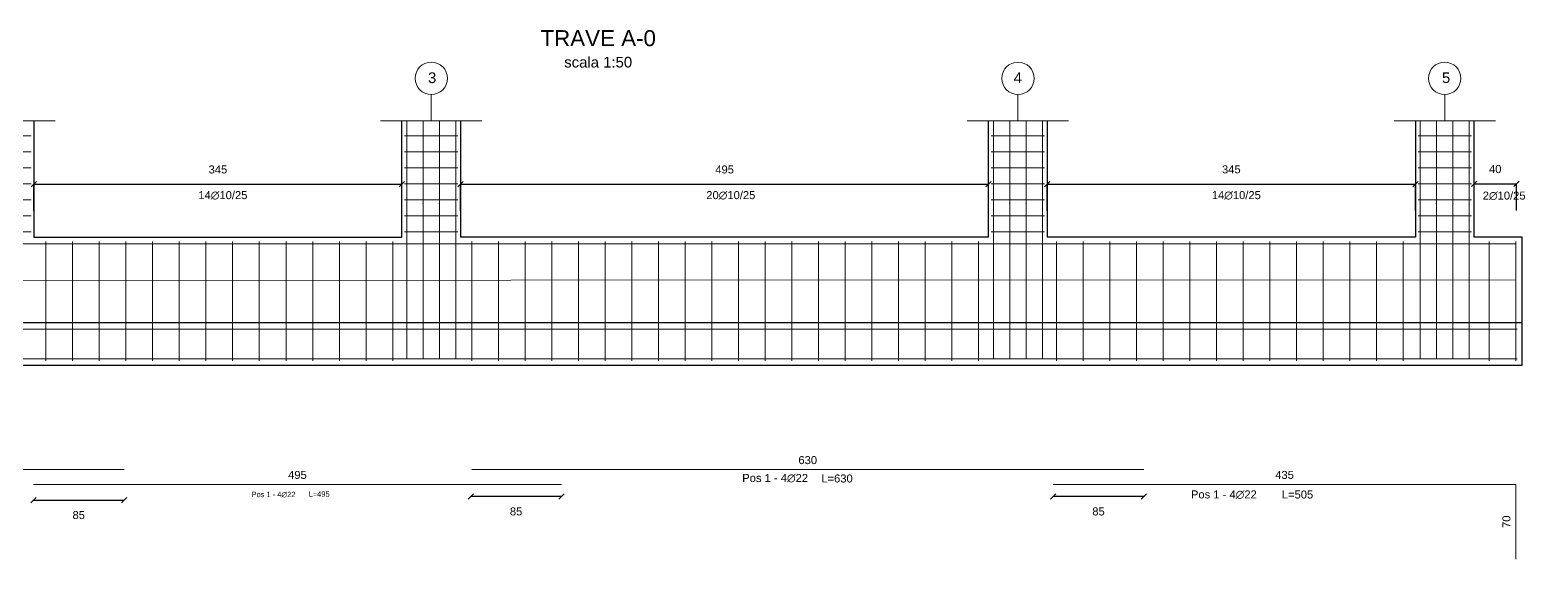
# Model space of a CAD drawing. Header units: millimetres. Extents: x -455371 to 117772, y -78417 to 116564.
# Drawn here: x -99020 to -85003, y 27786 to 32744 of the extents above; entities that cross this region are included whole.
import ezdxf

# ---------------------------------------------------------------- set-up
doc = ezdxf.new("R2010")
doc.units = ezdxf.units.MM
doc.linetypes.add('ACAD_ISO02W100', pattern=[15, 12, -3])
doc.layers.get('0').update_dxf_attribs({"color": 255})
for name, color, linetype, lineweight in [('armature', 5, 'Continuous', 18), ('Cls', 7, 'Continuous', 25), ('fili fissi', 210, 'Continuous', 18), ('quote', 5, 'Continuous', 15), ('reggistaffe', 5, 'Continuous', 18), ('Scritte', 7, 'Continuous', 15), ('staffe', 10, 'Continuous', 15), ('tratteggio 1 a 50', 230, 'ACAD_ISO02W100', 15)]:
    doc.layers.add(name, color=color, linetype=linetype, lineweight=lineweight)
doc.styles.get("Standard").update_dxf_attribs({"font": 'arial.ttf'})
doc.dimstyles.new('per distinte 1 a 50', dxfattribs={"dimtxt": 75, "dimasz": 150, "dimexe": 0.18, "dimexo": 250, "dimgap": 50, "dimtad": 1, "dimdec": 0, "dimlfac": 0.1, "dimzin": 0, "dimdsep": 46, "dimtxsty": 'Standard', "dimblk": 'NONE', "dimcen": 0, "dimse1": 1, "dimse2": 1, "dimsd1": 1, "dimsd2": 1, "dimadec": 0, "dimazin": 0, "dimtfac": 1, "dimtdec": 0, "dimtix": 1, "dimtofl": 0, "dimtmove": 0, "dimatfit": 3, "dimldrblk": 'NONE', "dimfxl": 250, "dimfxlon": 1, "dimtolj": 1, "dimtzin": 0, "dimarcsym": 2})
doc.dimstyles.new('scala1 a 50', dxfattribs={"dimtxt": 75, "dimasz": 50, "dimexe": 0.18, "dimexo": 250, "dimgap": 100, "dimtad": 2, "dimdec": 0, "dimlfac": 0.1, "dimzin": 0, "dimdsep": 46, "dimtxsty": 'Standard', "dimblk": 'OBLIQUE', "dimcen": -100, "dimadec": 0, "dimazin": 0, "dimtfac": 1, "dimtdec": 0, "dimtofl": 0, "dimtmove": 0, "dimatfit": 3, "dimfxl": 250, "dimfxlon": 1, "dimtolj": 1, "dimtzin": 0, "dimarcsym": 0})

# ---------------------------------------------------------------- blocks, each defined once
blk = doc.blocks.new('*U2')
at = {"layer": 'staffe'}
blk.add_lwpolyline([(-250, 0), (250, 0)], dxfattribs=at)
blk = doc.blocks.new('*U3')
at = {"layer": 'armature', "color": 0, "linetype": 'ByBlock', "lineweight": -2, "transparency": 16777216}
for p in [(0, 900), (0, 750), (0, 600), (0, 450), (0, 300), (0, 150), (0, 0)]:
    blk.add_blockref('*U2', p, dxfattribs=at)
blk = doc.blocks.new('*U6')
at = {"layer": 'staffe'}
blk.add_lwpolyline([(-250, 0), (250, 0)], dxfattribs=at)
blk = doc.blocks.new('*U7')
at = {"layer": 'armature', "color": 0, "linetype": 'ByBlock', "lineweight": -2, "transparency": 16777216}
for p in [(0, 900), (0, 750), (0, 600), (0, 450), (0, 300), (0, 150), (0, 0)]:
    blk.add_blockref('*U6', p, dxfattribs=at)
blk = doc.blocks.new('*U8')
at = {"layer": 'staffe'}
blk.add_lwpolyline([(-250, 0), (250, 0)], dxfattribs=at)
blk = doc.blocks.new('*U9')
at = {"layer": 'armature', "color": 0, "linetype": 'ByBlock', "lineweight": -2, "transparency": 16777216}
for p in [(0, 900), (0, 750), (0, 600), (0, 450), (0, 300), (0, 150), (0, 0)]:
    blk.add_blockref('*U8', p, dxfattribs=at)
blk = doc.blocks.new('*U10')
at = {"layer": 'staffe'}
blk.add_lwpolyline([(-250, 0), (250, 0)], dxfattribs=at)
blk = doc.blocks.new('*U11')
at = {"layer": 'armature', "color": 0, "linetype": 'ByBlock', "lineweight": -2, "transparency": 16777216}
for p in [(0, 900), (0, 750), (0, 600), (0, 450), (0, 300), (0, 150), (0, 0)]:
    blk.add_blockref('*U10', p, dxfattribs=at)
blk = doc.blocks.new('*U12')
at = {"layer": 'staffe'}
blk.add_lwpolyline([(0, 560), (0, -560)], dxfattribs=at)
blk = doc.blocks.new('*U13')
at = {"layer": 'armature', "color": 0, "linetype": 'ByBlock', "lineweight": -2, "transparency": 16777216}
for p in [(0, 0), (250, 0), (500, 0), (750, 0), (1000, 0), (1250, 0), (1500, 0), (1750, 0), (2000, 0), (2250, 0), (2500, 0), (2750, 0), (3000, 0), (3250, 0)]:
    blk.add_blockref('*U12', p, dxfattribs=at)
blk = doc.blocks.new('*U14')
at = {"layer": 'staffe'}
blk.add_lwpolyline([(0, 560), (0, -560)], dxfattribs=at)
blk = doc.blocks.new('*U15')
at = {"layer": 'armature', "color": 0, "linetype": 'ByBlock', "lineweight": -2, "transparency": 16777216}
for p in [(0, 0), (250, 0), (500, 0), (750, 0), (1000, 0), (1250, 0), (1500, 0), (1750, 0), (2000, 0), (2250, 0), (2500, 0), (2750, 0), (3000, 0), (3250, 0), (3500, 0), (3750, 0), (4000, 0), (4250, 0), (4500, 0), (4750, 0)]:
    blk.add_blockref('*U14', p, dxfattribs=at)
blk = doc.blocks.new('*U16')
at = {"layer": 'staffe'}
blk.add_lwpolyline([(0, 560), (0, -560)], dxfattribs=at)
blk = doc.blocks.new('*U17')
at = {"layer": 'armature', "color": 0, "linetype": 'ByBlock', "lineweight": -2, "transparency": 16777216}
for p in [(0, 0), (250, 0), (500, 0), (750, 0), (1000, 0), (1250, 0), (1500, 0), (1750, 0), (2000, 0), (2250, 0), (2500, 0), (2750, 0), (3000, 0), (3250, 0)]:
    blk.add_blockref('*U16', p, dxfattribs=at)
blk = doc.blocks.new('*D77')
at = {"layer": 'Defpoints', "color": 0, "transparency": 16777216}
for p in [(-94878, 28625), (-88578, 28625), (-88578, 28625)]:
    blk.add_point(p, dxfattribs=at)
at = {"layer": 'quote', "color": 0, "transparency": 16777216, "insert": (-91728, 28713), "char_height": 75, "attachment_point": 5}
blk.add_mtext('\\A1;630', dxfattribs=at)
blk = doc.blocks.new('_None')
blk = doc.blocks.new('*D79')
at = {"layer": 'Defpoints', "color": 0, "transparency": 16777216}
for p in [(-103937, 28625), (-98137, 28625), (-98137, 28625)]:
    blk.add_point(p, dxfattribs=at)
at = {"layer": 'quote', "color": 0, "transparency": 16777216, "insert": (-101037, 28713), "char_height": 75, "attachment_point": 5}
blk.add_mtext('\\A1;580', dxfattribs=at)
blk = doc.blocks.new('*D80')
at = {"layer": 'Defpoints', "color": 0, "transparency": 16777216}
for p in [(-98987, 28486), (-94037, 28486), (-94037, 28486)]:
    blk.add_point(p, dxfattribs=at)
at = {"layer": 'quote', "color": 0, "transparency": 16777216, "insert": (-96512, 28574), "char_height": 75, "attachment_point": 5}
blk.add_mtext('\\A1;495', dxfattribs=at)
blk = doc.blocks.new('*D81')
at = {"layer": 'Defpoints', "color": 0, "transparency": 16777216}
for p in [(-89427, 28486), (-85089, 28486), (-85089, 28486)]:
    blk.add_point(p, dxfattribs=at)
at = {"layer": 'quote', "color": 0, "transparency": 16777216, "insert": (-87258, 28574), "char_height": 75, "attachment_point": 5}
blk.add_mtext('\\A1;435', dxfattribs=at)
blk = doc.blocks.new('*D82')
at = {"layer": 'Defpoints', "color": 0, "transparency": 16777216}
for p in [(-85089, 28486), (-85089, 28486), (-85089, 27786)]:
    blk.add_point(p, dxfattribs=at)
at = {"layer": 'quote', "color": 0, "transparency": 16777216, "insert": (-85178, 28136), "char_height": 75, "attachment_point": 5, "rotation": 90}
blk.add_mtext('\\A1;70', dxfattribs=at)
blk = doc.blocks.new('_Oblique')
at = {"color": 0, "linetype": 'ByBlock', "lineweight": -2}
blk.add_line((-0.5, -0.5), (0.5, 0.5), dxfattribs=at)
blk = doc.blocks.new('*D97')
at = {"layer": 'Defpoints', "color": 0, "transparency": 16777216}
for p in [(-98987, 28486), (-98137, 28486), (-98137, 28337)]:
    blk.add_point(p, dxfattribs=at)
at = {"layer": 'quote', "color": 0, "lineweight": -2, "transparency": 16777216}
for p, q in [((-98987, 28337), (-98987, 28337)), ((-98987, 28337), (-98137, 28337)), ((-98137, 28337), (-98137, 28337))]:
    blk.add_line(p, q, dxfattribs=at)
at = {"layer": 'quote', "color": 0, "lineweight": -2, "transparency": 16777216, "xscale": 50, "yscale": 50, "zscale": 50, "rotation": 180}
blk.add_blockref('_Oblique', (-98987, 28337), dxfattribs=at)
at = {"layer": 'quote', "color": 0, "lineweight": -2, "transparency": 16777216, "xscale": 50, "yscale": 50, "zscale": 50}
blk.add_blockref('_Oblique', (-98137, 28337), dxfattribs=at)
at = {"layer": 'quote', "color": 0, "transparency": 16777216, "insert": (-98562, 28198), "char_height": 75, "attachment_point": 5}
blk.add_mtext('\\A1;85', dxfattribs=at)
blk = doc.blocks.new('*D98')
at = {"layer": 'Defpoints', "color": 0, "transparency": 16777216}
for p in [(-94887, 28486), (-94037, 28486), (-94887, 28371)]:
    blk.add_point(p, dxfattribs=at)
at = {"layer": 'quote', "color": 0, "lineweight": -2, "transparency": 16777216}
for p, q in [((-94887, 28371), (-94887, 28371)), ((-94037, 28371), (-94887, 28371)), ((-94037, 28371), (-94037, 28371))]:
    blk.add_line(p, q, dxfattribs=at)
at = {"layer": 'quote', "color": 0, "lineweight": -2, "transparency": 16777216, "xscale": 50, "yscale": 50, "zscale": 50, "rotation": 180}
blk.add_blockref('_Oblique', (-94887, 28371), dxfattribs=at)
at = {"layer": 'quote', "color": 0, "lineweight": -2, "transparency": 16777216, "xscale": 50, "yscale": 50, "zscale": 50}
blk.add_blockref('_Oblique', (-94037, 28371), dxfattribs=at)
at = {"layer": 'quote', "color": 0, "transparency": 16777216, "insert": (-94462, 28232), "char_height": 75, "attachment_point": 5}
blk.add_mtext('\\A1;85', dxfattribs=at)
blk = doc.blocks.new('*D99')
at = {"layer": 'Defpoints', "color": 0, "transparency": 16777216}
for p in [(-88578, 28625), (-89427, 28486), (-89427, 28371)]:
    blk.add_point(p, dxfattribs=at)
at = {"layer": 'quote', "color": 0, "lineweight": -2, "transparency": 16777216}
for p, q in [((-89427, 28371), (-89427, 28370)), ((-88578, 28371), (-89427, 28371)), ((-88578, 28375), (-88578, 28370))]:
    blk.add_line(p, q, dxfattribs=at)
at = {"layer": 'quote', "color": 0, "lineweight": -2, "transparency": 16777216, "xscale": 50, "yscale": 50, "zscale": 50, "rotation": 180}
blk.add_blockref('_Oblique', (-89427, 28371), dxfattribs=at)
at = {"layer": 'quote', "color": 0, "lineweight": -2, "transparency": 16777216, "xscale": 50, "yscale": 50, "zscale": 50}
blk.add_blockref('_Oblique', (-88578, 28371), dxfattribs=at)
at = {"layer": 'quote', "color": 0, "transparency": 16777216, "insert": (-89002, 28232), "char_height": 75, "attachment_point": 5}
blk.add_mtext('\\A1;85', dxfattribs=at)
blk = doc.blocks.new('*D118')
at = {"layer": 'Defpoints', "color": 0, "transparency": 16777216}
for p in [(-95532, 31298), (-98982, 29602), (-95532, 29602)]:
    blk.add_point(p, dxfattribs=at)
at = {"layer": 'quote', "color": 0, "lineweight": -2, "transparency": 16777216}
for p, q in [((-98982, 31048), (-98982, 31298)), ((-98982, 31298), (-95532, 31298)), ((-95532, 31048), (-95532, 31298))]:
    blk.add_line(p, q, dxfattribs=at)
at = {"layer": 'quote', "color": 0, "lineweight": -2, "transparency": 16777216, "xscale": 50, "yscale": 50, "zscale": 50, "rotation": 180}
blk.add_blockref('_Oblique', (-98982, 31298), dxfattribs=at)
at = {"layer": 'quote', "color": 0, "lineweight": -2, "transparency": 16777216, "xscale": 50, "yscale": 50, "zscale": 50}
blk.add_blockref('_Oblique', (-95532, 31298), dxfattribs=at)
at = {"layer": 'quote', "color": 0, "transparency": 16777216, "insert": (-97257, 31436), "char_height": 75, "attachment_point": 5}
blk.add_mtext('\\A1;345', dxfattribs=at)
blk = doc.blocks.new('*D119')
at = {"layer": 'Defpoints', "color": 0, "transparency": 16777216}
for p in [(-90032, 31298), (-94982, 29602), (-90032, 29602)]:
    blk.add_point(p, dxfattribs=at)
at = {"layer": 'quote', "color": 0, "lineweight": -2, "transparency": 16777216}
for p, q in [((-94982, 31048), (-94982, 31298)), ((-94982, 31298), (-90032, 31298)), ((-90032, 31048), (-90032, 31298))]:
    blk.add_line(p, q, dxfattribs=at)
at = {"layer": 'quote', "color": 0, "lineweight": -2, "transparency": 16777216, "xscale": 50, "yscale": 50, "zscale": 50, "rotation": 180}
blk.add_blockref('_Oblique', (-94982, 31298), dxfattribs=at)
at = {"layer": 'quote', "color": 0, "lineweight": -2, "transparency": 16777216, "xscale": 50, "yscale": 50, "zscale": 50}
blk.add_blockref('_Oblique', (-90032, 31298), dxfattribs=at)
at = {"layer": 'quote', "color": 0, "transparency": 16777216, "insert": (-92507, 31436), "char_height": 75, "attachment_point": 5}
blk.add_mtext('\\A1;495', dxfattribs=at)
blk = doc.blocks.new('*D120')
at = {"layer": 'Defpoints', "color": 0, "transparency": 16777216}
for p in [(-86032, 31299), (-89482, 29602), (-86032, 29602)]:
    blk.add_point(p, dxfattribs=at)
at = {"layer": 'quote', "color": 0, "lineweight": -2, "transparency": 16777216}
for p, q in [((-89482, 31049), (-89482, 31299)), ((-89482, 31299), (-86032, 31299)), ((-86032, 31049), (-86032, 31299))]:
    blk.add_line(p, q, dxfattribs=at)
at = {"layer": 'quote', "color": 0, "lineweight": -2, "transparency": 16777216, "xscale": 50, "yscale": 50, "zscale": 50, "rotation": 180}
blk.add_blockref('_Oblique', (-89482, 31299), dxfattribs=at)
at = {"layer": 'quote', "color": 0, "lineweight": -2, "transparency": 16777216, "xscale": 50, "yscale": 50, "zscale": 50}
blk.add_blockref('_Oblique', (-86032, 31299), dxfattribs=at)
at = {"layer": 'quote', "color": 0, "transparency": 16777216, "insert": (-87757, 31437), "char_height": 75, "attachment_point": 5}
blk.add_mtext('\\A1;345', dxfattribs=at)
blk = doc.blocks.new('*D3116')
at = {"layer": 'Defpoints', "color": 0, "transparency": 16777216}
for p in [(-85084, 31302), (-85482, 29602), (-85084, 29602)]:
    blk.add_point(p, dxfattribs=at)
at = {"layer": 'quote', "color": 0, "lineweight": -2, "transparency": 16777216}
for p, q in [((-85482, 31052), (-85482, 31302)), ((-85482, 31302), (-85084, 31302)), ((-85084, 31052), (-85084, 31302))]:
    blk.add_line(p, q, dxfattribs=at)
at = {"layer": 'quote', "color": 0, "lineweight": -2, "transparency": 16777216, "xscale": 50, "yscale": 50, "zscale": 50, "rotation": 180}
blk.add_blockref('_Oblique', (-85482, 31302), dxfattribs=at)
at = {"layer": 'quote', "color": 0, "lineweight": -2, "transparency": 16777216, "xscale": 50, "yscale": 50, "zscale": 50}
blk.add_blockref('_Oblique', (-85084, 31302), dxfattribs=at)
at = {"layer": 'quote', "color": 0, "transparency": 16777216, "insert": (-85283, 31440), "char_height": 75, "attachment_point": 5}
blk.add_mtext('\\A1;40', dxfattribs=at)
blk = doc.blocks.new('*U3117')
at = {"layer": 'staffe'}
blk.add_lwpolyline([(0, 560), (0, -560)], dxfattribs=at)
blk = doc.blocks.new('*U3118')
at = {"layer": 'armature', "color": 0, "linetype": 'ByBlock', "lineweight": -2, "transparency": 16777216}
for p in [(0, 0), (250, 0)]:
    blk.add_blockref('*U3117', p, dxfattribs=at)

msp = doc.modelspace()

# ---------------------------------------------------------------- linework, layer by layer
at = {"layer": 'armature'}
for points in [[(-95487.1, 29663.1), (-95487.1, 29663.1), (-95487.1, 31891.7)], [(-95333.8, 29663.1), (-95333.8, 29663.1), (-95333.8, 31891.7)], [(-95180.5, 29663.1), (-95180.5, 29663.1), (-95180.5, 31891.7)], [(-95027.1, 29663.1), (-95027.1, 31891.7)], [(-89987.1, 29663.1), (-89987.1, 29663.1), (-89987.1, 31891.7)], [(-89833.8, 29663.1), (-89833.8, 29663.1), (-89833.8, 31891.7)], [(-89680.5, 29663.1), (-89680.5, 29663.1), (-89680.5, 31891.7)], [(-89527.1, 29663.1), (-89527.1, 31891.7)], [(-85987.1, 29663.1), (-85987.1, 29663.1), (-85987.1, 31891.7)], [(-85833.8, 29663.1), (-85833.8, 29663.1), (-85833.8, 31891.7)], [(-85680.5, 29663.1), (-85680.5, 29663.1), (-85680.5, 31891.7)], [(-85527.1, 29663.1), (-85527.1, 31891.7)], [(-103937.1, 30741.1), (-85089.2, 30741.1)], [(-103937.1, 29663.1), (-85077.1, 29663.1)], [(-98137.1, 28624.5), (-98987.1, 28624.5), (-103937.1, 28624.5), (-103937.1, 27924.5)], [(-94877.7, 28624.5), (-89427.7, 28624.5), (-88577.7, 28624.5)], [(-98987.1, 28486.1), (-94887.1, 28486.1), (-94037.1, 28486.1)], [(-89427.1, 28486.1), (-85089.2, 28486.1), (-85089.2, 27786.1)]]:
    msp.add_lwpolyline(points, dxfattribs=at)
for p in [(-95333.8, 31115.1), (-95180.5, 31115.1), (-89833.8, 31115.1), (-89680.5, 31115.1), (-85833.8, 31115.1), (-85680.5, 31115.1)]:
    msp.add_point(p, dxfattribs=at)
at = {"layer": 'Cls'}
for points in [[(-98982.1, 31891.7), (-98982.1, 30802.1)], [(-95532.1, 30802.1), (-95532.1, 31891.7)], [(-94982.1, 31891.7), (-94982.1, 30802.1)], [(-90032.1, 30802.1), (-90032.1, 31891.7)], [(-89482.1, 31891.7), (-89482.1, 30802.1)], [(-86032.1, 31891.7), (-86032.1, 30802.1)], [(-85482.1, 30802.1), (-85482.1, 31891.7)], [(-98982.1, 30802.1), (-95532.1, 30802.1)], [(-90032.1, 30802.1), (-94982.1, 30802.1)], [(-86032.1, 30802.1), (-89482.1, 30802.1)], [(-85482.1, 30802.1), (-85482.1, 30802.1)], [(-85032.1, 30802.1), (-85482.1, 30802.1)], [(-85032.1, 29602.1), (-85032.1, 29602.1), (-85032.1, 30002.1), (-85032.1, 30802.1)], [(-103532.1, 30002.1), (-103532.1, 30002.1), (-85032.1, 30002.1)], [(-103982.1, 29602.1), (-85032.1, 29602.1)]]:
    msp.add_lwpolyline(points, dxfattribs=at)
at = {"layer": 'fili fissi'}
for points in [[(-95257.1, 31891.7), (-95257.1, 32138.4)], [(-89757.1, 31891.7), (-89757.1, 32138.4)], [(-85757.1, 31891.7), (-85757.1, 32138.4)]]:
    msp.add_lwpolyline(points, dxfattribs=at)
for centre in [(-95257.1, 32290.1), (-89757.1, 32290.1), (-85757.1, 32290.1)]:
    msp.add_circle(centre, 151.6, dxfattribs=at)
at = {"layer": 'reggistaffe'}
for points in [[(-85089.2, 30402.1), (-103937.1, 30396.1)], [(-103937.1, 29941.1), (-85077.1, 29941.1)]]:
    msp.add_lwpolyline(points, dxfattribs=at)
at = {"layer": 'tratteggio 1 a 50', "ltscale": 0.5}
for points in [[(-98782.1, 31891.7), (-99732.1, 31891.7)], [(-94782.1, 31891.7), (-95732.1, 31891.7)], [(-89282.1, 31891.7), (-90232.1, 31891.7)], [(-85282.1, 31891.7), (-86232.1, 31891.7)]]:
    msp.add_lwpolyline(points, dxfattribs=at)

# ---------------------------------------------------------------- block references
at = {"layer": 'armature'}
for name, p in [('*U3', (-99257.1, 30852.1)), ('*U7', (-95257.1, 30852.1)), ('*U9', (-89757.1, 30852.1)), ('*U11', (-85757.1, 30852.1)), ('*U13', (-98868.9, 30202.1)), ('*U15', (-94877.7, 30202.1)), ('*U17', (-89396.2, 30202.1)), ('*U3118', (-85339.2, 30202.1))]:
    msp.add_blockref(name, p, dxfattribs=at)

# ---------------------------------------------------------------- texts
at = {"layer": 'Scritte', "attachment_point": 1}
for s, width, insert, char_height in [('\\pxqc;{\\H0.6x;TRAVE A-0\\P\\H0.66667x;scala 1:50}', 1463.449, (-94424.1, 32741.6), 250), ('3', 65.34, (-95287.6, 32345.9), 100), ('4', 65.34, (-89797, 32345.9), 100), ('5', 65.34, (-85782.7, 32345.9), 100), ('14∅10/25', 371.945, (-97440.5, 31233.6), 75), ('20∅10/25', 371.945, (-92678.9, 31233.6), 75), ('14∅10/25', 371.945, (-87940.5, 31233.6), 75), ('2∅10/25', 371.945, (-85400.4, 31229.1), 75), ('Pos 1 - 4∅22 ', 867.867, (-92341.9, 28583.6), 75), ('L=630', 511.312, (-91600.5, 28578.9), 75), ('Pos 1 - 4∅22 ', 511.312, (-96941.4, 28416.4), 50), ('L=495', 511.312, (-96406.2, 28420.4), 50), ('Pos 1 - 4∅22 ', 999.246, (-88135.3, 28429.5), 75), ('L=505', 511.312, (-87283.9, 28428.7), 75)]:
    msp.add_mtext_dynamic_manual_height_columns(s, width=width, gutter_width=12.5, heights=[0], dxfattribs=dict(at, insert=insert, char_height=char_height))

# ---------------------------------------------------------------- dimensions: what is measured, and where the dimension line sits
at = {"layer": 'quote'}
for base, p1, p2, dimstyle, picture, middle in [((-95532.1, 31297.7), (-98982.1, 29602.1), (-95532.1, 29602.1), 'scala1 a 50', '*D118', (-97257.1, 31436)), ((-90032.1, 31298.2), (-94982.1, 29602.1), (-90032.1, 29602.1), 'scala1 a 50', '*D119', (-92507.1, 31436.5)), ((-86032.1, 31298.7), (-89482.1, 29602.1), (-86032.1, 29602.1), 'scala1 a 50', '*D120', (-87757.1, 31437)), ((-85084, 31302.1), (-85482.1, 29602.1), (-85084, 29602.1), 'scala1 a 50', '*D3116', (-85283.1, 31440.4)), ((-98137.1, 28624.5), (-103937.1, 28624.5), (-98137.1, 28624.5), 'per distinte 1 a 50', '*D79', (-101037.1, 28712.8)), ((-88577.7, 28624.5), (-94877.7, 28624.5), (-88577.7, 28624.5), 'per distinte 1 a 50', '*D77', (-91727.7, 28712.9)), ((-94037.1, 28486.1), (-98987.1, 28486.1), (-94037.1, 28486.1), 'per distinte 1 a 50', '*D80', (-96512.1, 28574.4)), ((-89427.1, 28370.6), (-88577.7, 28624.5), (-89427.1, 28486.1), 'scala1 a 50', '*D99', (-89002.4, 28232.3)), ((-98137.1, 28336.8), (-98987.1, 28486.1), (-98137.1, 28486.1), 'scala1 a 50', '*D97', (-98562.1, 28198.5)), ((-94887.1, 28370.8), (-94037.1, 28486.1), (-94887.1, 28486.1), 'scala1 a 50', '*D98', (-94462.1, 28232.5))]:
    dim = msp.add_linear_dim(base=base, p1=p1, p2=p2, dimstyle=dimstyle, dxfattribs=at)
    dim.commit()
    dim.dimension.update_dxf_attribs({"geometry": picture, "text_midpoint": middle})
dim = msp.add_linear_dim(base=(-85089.2, 28486.1), p1=(-89427.1, 28486.1), p2=(-85089.2, 28486.1), text='435', dimstyle='per distinte 1 a 50', dxfattribs=at)
dim.commit()
dim.dimension.update_dxf_attribs({"geometry": '*D81', "text_midpoint": (-87258.2, 28574.4)})
dim = msp.add_linear_dim(base=(-85089.2, 28486.1), p1=(-85089.2, 27786.1), p2=(-85089.2, 28486.1), angle=90, dimstyle='per distinte 1 a 50', dxfattribs=at)
dim.commit()
dim.dimension.update_dxf_attribs({"geometry": '*D82', "text_midpoint": (-85177.5, 28136.1)})

doc.saveas('drawing.dxf')
